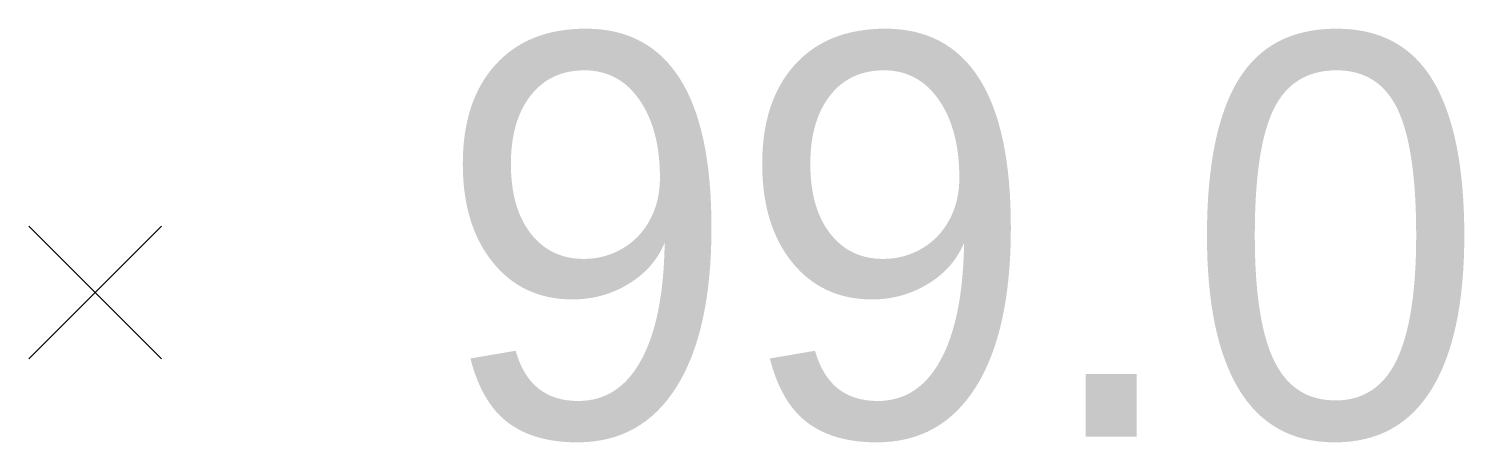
# Model space of a CAD drawing. Extents: x -0.17 to 3.47, y -0.38 to 0.67.
import ezdxf

# ---------------------------------------------------------------- set-up
doc = ezdxf.new("R2010")
doc.units = 0
doc.header["$MEASUREMENT"] = 0
doc.layers.add('99__Contour_text', color=250, linetype='CONTINUOUS')
doc.layers.add('99_Contour', color=5, linetype='CONTINUOUS')

msp = doc.modelspace()

# ---------------------------------------------------------------- linework, layer by layer
at = {"layer": '99_Contour'}
for p, q in [((-0.1683, 0.1683), (0.1683, -0.1683)), ((0.1683, 0.1683), (-0.1683, -0.1683))]:
    msp.add_line(p, q, dxfattribs=at)

# ---------------------------------------------------------------- texts
at = {"layer": '99__Contour_text'}
msp.add_attdef('99.0', (0.8676, -0.3655), '0.000', height=1.02, dxfattribs=at)

doc.saveas('drawing.dxf')
